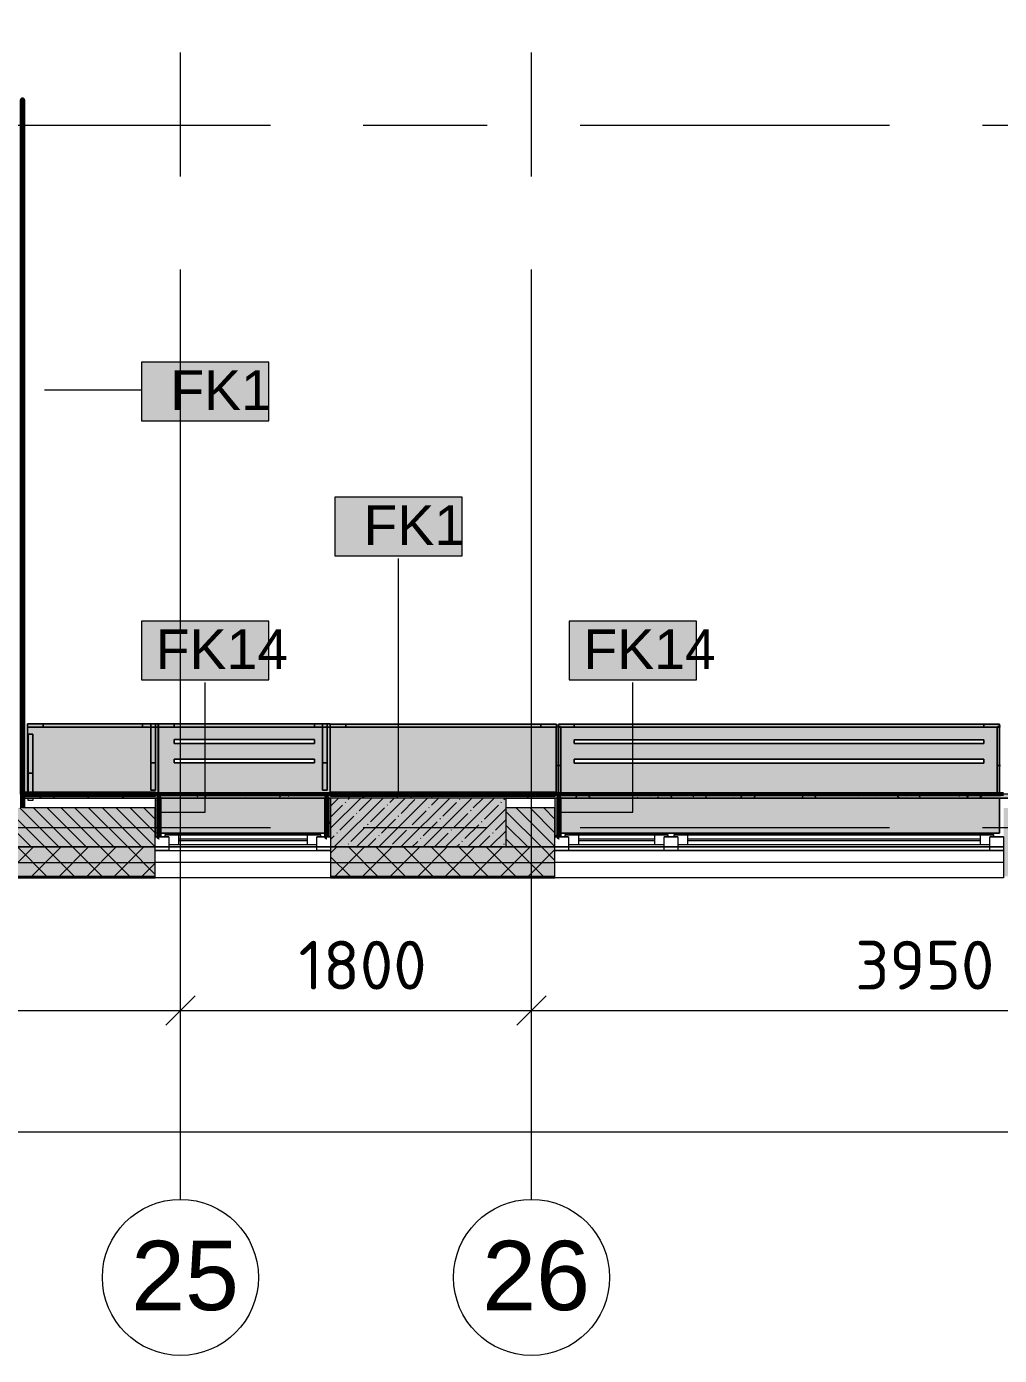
# Model space of a CAD drawing. Header units: millimetres. Extents: x -3817 to 677485, y -22715 to 103890.
# Drawn here: x 644147 to 649134, y -830 to 5981 of the extents above; entities that cross this region are included whole.
import ezdxf

# ---------------------------------------------------------------- set-up
doc = ezdxf.new("R2010")
doc.units = ezdxf.units.MM
doc.layers.add('PDF _Геометрия', color=7, linetype='Continuous', true_color=0x1d1d1d)
doc.layers.add('PDF _Сплошная заливка', color=7, linetype='Continuous', true_color=0xffffff)
doc.layers.add('PDF _Текст', color=7, linetype='Continuous')
doc.styles.add('PDF ArialMT', font='arial.ttf')
doc.styles.add('PDF GOST-Common', font='arial.ttf')
doc.styles.add('PDF ISOCPEUR', font='isocpeur.ttf')

msp = doc.modelspace()

# ---------------------------------------------------------------- hatches: boundary and pattern name
at = {"layer": 'PDF _Сплошная заливка', "true_color": 0xeae6de, "transparency": 33554559}
for points in [[(644821.7, 2046.4), (644821.7, 2406.3), (644151.4, 2406.3), (644151.4, 2046.9), (644805.5, 2046.4)], [(645705.5, 2045.9), (645705.5, 2046.9), (646863.5, 2046.9), (646863.5, 2405.8), (645703.3, 2405.8), (645703.3, 2045.9)], [(644826.5, 1846.4), (645684.5, 1846.4), (645685.5, 2025.7), (644826.5, 2025.9), (644826.5, 1922.8)], [(646876.5, 1845.9), (649133.8, 1845.9), (649133.8, 2025.9), (646876.5, 2025.9), (646876.5, 1922.8)]]:
    msp.add_hatch(color=254, dxfattribs=at).paths.add_polyline_path(points)
h = msp.add_hatch(color=254, dxfattribs=at)
h.paths.add_polyline_path([(644823.2, 2046.4), (645703.5, 2046.4), (645703.5, 2406.3), (644823.2, 2406.3)], flags=0)
h.paths.add_polyline_path([(645189.5, 2206.3), (644903.2, 2206.3), (644903.2, 2226.3), (645623.5, 2226.3), (645623.5, 2206.3)], flags=0)
h.paths.add_polyline_path([(645189.5, 2306.3), (644903.2, 2306.3), (644903.2, 2326.3), (645623.5, 2326.3), (645623.5, 2306.3)], flags=0)
h = msp.add_hatch(color=254, dxfattribs=at)
h.paths.add_polyline_path([(646873.8, 2045.9), (649133.8, 2045.9), (649133.8, 2405.8), (646873.8, 2405.8)], flags=0)
h.paths.add_polyline_path([(646953.8, 2205.8), (646953.8, 2225.8), (649053.8, 2225.8), (649053.8, 2205.8), (648059, 2205.8)], flags=0)
h.paths.add_polyline_path([(646953.8, 2305.8), (646953.8, 2325.8), (649053.8, 2325.8), (649053.8, 2305.8), (648059, 2305.8)], flags=0)
at = {"layer": 'PDF _Сплошная заливка', "transparency": 33554559}
msp.add_hatch(color=256, dxfattribs=at).paths.add_polyline_path([(659178.4, 2025.9), (659185.5, 2025.9), (659185.5, 2045.9), (644125.5, 2045.9), (644126.5, 2025.9), (658819.7, 2025.9)])
h = msp.add_hatch(color=256, dxfattribs=at)
h.paths.add_polyline_path([(661005.5, 1775.9), (661905.5, 1775.9), (661905.5, 1975.9), (661005.5, 1975.9), (661005.5, 1922.8)], flags=0)
h.paths.add_polyline_path([(665755.5, 1775.9), (665755.5, 1975.9), (665505.5, 1975.9), (665505.5, 1775.9)], flags=0)
h.paths.add_polyline_path([(658102.3, 1775.9), (658305.5, 1775.9), (658305.5, 1975.9), (657255.5, 1975.9), (657255.5, 1775.9)], flags=0)
h.paths.add_polyline_path([(673505.5, 1775.9), (673505.5, 1975.9), (673205.5, 1975.9), (673205.5, 1775.9)], flags=0)
h.paths.add_polyline_path([(662805.5, 1775.9), (663705.5, 1775.9), (663705.5, 1975.9), (662805.5, 1975.9), (662805.5, 1922.8)], flags=0)
h.paths.add_polyline_path([(671405.5, 1775.9), (671405.5, 1975.9), (670905.5, 1975.9), (670905.5, 1775.9), (671015.1, 1775.9)], flags=0)
h.paths.add_polyline_path([(668055.5, 1775.9), (669105.5, 1775.9), (669105.5, 1975.9), (668055.5, 1975.9), (668055.5, 1922.8)], flags=0)
h.paths.add_polyline_path([(653805.5, 1775.9), (653805.5, 1975.9), (652905.5, 1975.9), (652905.5, 1775.9), (653798.1, 1775.9)], flags=0)
h.paths.add_polyline_path([(654955.5, 1775.9), (654955.5, 1975.9), (654705.5, 1975.9), (654705.5, 1775.9)], flags=0)
h.paths.add_polyline_path([(646855.5, 1775.9), (646855.5, 1975.9), (646605.5, 1975.9), (646605.5, 1775.9), (646624.3, 1775.9)], flags=0)
h.paths.add_polyline_path([(649155.5, 1775.9), (650205.5, 1775.9), (650205.5, 1975.9), (649155.5, 1975.9)], flags=0)
h.paths.add_polyline_path([(644005.5, 1775.9), (644805.5, 1775.9), (644805.5, 1975.9), (644005.5, 1975.9), (644005.5, 1922.8)], flags=0)
h = msp.add_hatch(color=256, dxfattribs=at)
h.paths.add_polyline_path([(672305.5, 1625.9), (673505.5, 1625.9), (673505.5, 1775.9), (672305.5, 1775.9)], flags=0)
h.paths.add_polyline_path([(676754.1, 1625.9), (677155.5, 1625.9), (677155.5, 1775.9), (675805.5, 1775.9), (675805.5, 1625.9)], flags=0)
h.paths.add_polyline_path([(668055.5, 1625.9), (669105.5, 1625.9), (669105.5, 1775.9), (668055.5, 1775.9)], flags=0)
h.paths.add_polyline_path([(644005.5, 1625.9), (644805.5, 1625.9), (644805.5, 1775.9), (644005.5, 1775.9)], flags=0)
h.paths.add_polyline_path([(658102.3, 1625.9), (658305.5, 1625.9), (658305.5, 1775.9), (657255.5, 1775.9), (657255.5, 1625.9)], flags=0)
h.paths.add_polyline_path([(645705.5, 1625.9), (646855.5, 1625.9), (646855.5, 1775.9), (645705.5, 1775.9)], flags=0)
h.paths.add_polyline_path([(643105.5, 1625.9), (643105.5, 1775.9), (641285.5, 1775.9), (641285.5, 1625.9), (642320, 1625.9)], flags=0)
h.paths.add_polyline_path([(671405.5, 1625.9), (671405.5, 1775.9), (670005.5, 1775.9), (670005.5, 1625.9), (671015.1, 1625.9)], flags=0)
h.paths.add_polyline_path([(661905.5, 1625.9), (661905.5, 1775.9), (661005.5, 1775.9), (661005.5, 1625.9)], flags=0)
h.paths.add_polyline_path([(663705.5, 1625.9), (663705.5, 1775.9), (662805.5, 1775.9), (662805.5, 1625.9)], flags=0)
h.paths.add_polyline_path([(649155.5, 1625.9), (650205.5, 1625.9), (650205.5, 1775.9), (649155.5, 1775.9)], flags=0)
h.paths.add_polyline_path([(651105.5, 1625.9), (652005.5, 1625.9), (652005.5, 1775.9), (651105.5, 1775.9)], flags=0)
h.paths.add_polyline_path([(659205.5, 1625.9), (660105.5, 1625.9), (660105.5, 1775.9), (659205.5, 1775.9)], flags=0)
h.paths.add_polyline_path([(654955.5, 1625.9), (654955.5, 1775.9), (652905.5, 1775.9), (652905.5, 1625.9), (654705.5, 1625.9)], flags=0)
h.paths.add_polyline_path([(665755.5, 1625.9), (665755.5, 1775.9), (664605.5, 1775.9), (664605.5, 1625.9), (665276.1, 1625.9)], flags=0)

# ---------------------------------------------------------------- linework, layer by layer
at = {"layer": 'PDF _Геометрия', "color": 9, "lineweight": 9, "true_color": 0xc0c0c0}
for points in [[(659695.5, 11483.9), (659695.5, 11495.9), (659425.5, 11495.9), (659425.5, 11475.9), (659425.5, 11275.9), (659425.5, 12475.9), (659205.5, 12475.9), (657170.5, 12475.9), (657170.5, 12275.9), (657170.5, 12255.9), (659185.5, 12255.9), (659185.5, 2045.9), (644126.5, 2045.9)], [(644017.5, 5605.9), (644005.5, 5605.9), (644005.5, 1975.9), (644005.5, 1775.9), (644005.5, 1617.9), (644805.5, 1617.9), (644805.5, 1775.9), (644805.5, 1975.9), (644126.5, 1975.9)], [(659175.5, 2025.9), (659185.5, 2025.9), (644126.5, 2025.9), (644805.5, 2025.9)], [(645705.5, 1975.9), (645705.5, 1775.9), (645705.5, 1617.9), (646855.5, 1617.9), (646855.5, 1775.9), (646855.5, 1975.9), (646605.5, 1975.9)], [(646605.5, 2025.9), (646855.5, 2025.9)], [(649133.8, 2025.9), (650205.5, 2025.9)], [(645705.5, 1775.9), (644805.5, 1775.9)], [(649155.5, 1775.9), (646855.5, 1775.9)]]:
    msp.add_lwpolyline(points, dxfattribs=at)
at = {"layer": 'PDF _Геометрия', "color": 253, "lineweight": 9, "true_color": 0xaaaaaa}
for points in [[(644935.5, 5212.8), (644935.5, 5847.8)], [(646735.5, 5212.8), (646735.5, 5847.8)], [(643808.9, 5475.9), (645396.4, 5475.9)], [(645872.7, 5475.9), (646507.7, 5475.9)], [(646983.9, 5475.9), (648571.4, 5475.9)], [(649047.7, 5475.9), (649682.7, 5475.9)], [(644935.5, -30.4), (644935.5, 2469.6), (644935.5, 4736.5)], [(646735.5, -30.4), (646735.5, 2469.6), (646735.5, 4736.5)], [(643808.9, 1875.9), (645396.4, 1875.9)], [(645872.7, 1875.9), (646507.7, 1875.9)], [(646983.9, 1875.9), (648571.4, 1875.9)], [(649047.7, 1875.9), (649682.7, 1875.9)], [(644875.5, 1827.9), (644805.5, 1827.9)], [(644925.5, 1817.9), (645585.5, 1817.9)], [(645585.5, 1807.9), (644925.5, 1807.9)], [(645705.5, 1827.9), (645635.5, 1827.9)], [(646925.5, 1827.9), (646855.5, 1827.9)], [(646975.5, 1817.9), (647365.5, 1817.9)], [(647365.5, 1807.9), (646975.5, 1807.9)], [(647535.5, 1817.9), (649035.5, 1817.9)], [(649035.5, 1807.9), (647535.5, 1807.9)], [(649155.5, 1827.9), (649085.5, 1827.9)], [(644805.5, 1757.9), (645705.5, 1757.9)], [(646855.5, 1757.9), (649155.5, 1757.9)], [(649085.5, 1757.9), (646925.5, 1757.9)]]:
    msp.add_lwpolyline(points, dxfattribs=at)
at = {"layer": 'PDF _Геометрия', "color": 231, "lineweight": 70, "true_color": 0xff80c0}
msp.add_lwpolyline([(644126.5, 2045.9), (644805.5, 2045.9), (644805.5, 2046.9), (644126.5, 2046.9), (644126.5, 5605.9), (644125.5, 5605.9), (644125.5, 2045.9), (644125.5, 2025.9), (644125.5, 1975.9)], dxfattribs=at)
at = {"layer": 'PDF _Геометрия', "color": 7, "lineweight": 9}
for points in [[(645389.3, 4260.7), (644736.2, 4260.7), (644736.2, 3960.7), (645389.3, 3960.7)], [(646380.2, 3568.6), (645727.1, 3568.6), (645727.1, 3268.6), (646380.2, 3268.6)], [(645389.3, 2932.6), (644736.2, 2932.6), (644736.2, 2632.6), (645389.3, 2632.6)], [(647581.8, 2932.6), (646928.7, 2932.6), (646928.7, 2632.6), (647581.8, 2632.6)], [(646605.5, 2025.9), (645705.5, 2025.9), (645705.5, 1775.9), (646605.5, 1775.9)], [(644005.5, 1775.9), (644805.5, 1775.9)], [(645705.5, 1775.9), (646855.5, 1775.9)]]:
    msp.add_lwpolyline(points, close=True, dxfattribs=at)
for points in [[(644238.8, 4118.8), (644736.2, 4118.8)], [(646053.6, 2046.4), (646053.6, 3254.7)], [(644831.7, 1955), (645062.8, 1955), (645062.8, 2618.7)], [(646883.2, 1955), (647255.3, 1955), (647255.3, 2618.7)], [(644005.5, 1696.9), (644805.5, 1696.9)], [(645705.5, 1696.9), (646855.5, 1696.9)], [(644005.5, 1625.9), (644805.5, 1625.9)], [(644005.5, 1622.9), (644805.5, 1622.9)], [(645705.5, 1625.9), (646855.5, 1625.9)], [(645705.5, 1622.9), (646855.5, 1622.9)], [(636635.5, 1057.2), (636635.5, 937.2), (636935.5, 937.2), (641435.5, 937.2), (644935.5, 937.2), (646735.5, 937.2), (650685.5, 937.2), (652785.5, 937.2), (657885.5, 937.2), (659285.5, 937.2), (662785.5, 937.2), (668035.5, 937.2), (673285.5, 937.2), (677205.5, 937.2)], [(644935.5, 743.3), (644935.5, 937.2), (644935.5, 1057.2)], [(646735.5, 743.3), (646735.5, 937.2), (646735.5, 1057.2)], [(636515.5, 316.1), (677205.5, 316.1)]]:
    msp.add_lwpolyline(points, dxfattribs=at)
at = {"layer": 'PDF _Геометрия', "color": 8, "lineweight": 9, "true_color": 0x808080}
for points in [[(644151.4, 2406.3), (644151.4, 2046.8)], [(644805.5, 2046.4), (644821.7, 2046.4), (644821.7, 2406.3), (644151.4, 2406.3), (644821.7, 2406.3), (644821.7, 2046.4)], [(644151.7, 2406.3), (644783.3, 2406.3)], [(644807.3, 2406.4), (644783.3, 2406.4)], [(644807.3, 2406.4), (644783.3, 2406.4)], [(644821.7, 2406.3), (644821.7, 2390.3)], [(644823.2, 2406.3), (644823.2, 2046.4), (645703.5, 2046.4), (645703.5, 2406.3)], [(644823.5, 2406.3), (645664.1, 2406.3)], [(645688.1, 2406.4), (645664.1, 2406.4)], [(645688.1, 2406.4), (645664.1, 2406.4)], [(646863.5, 2405.8), (646863.5, 2393.2)], [(646873.8, 2393.2), (646863.5, 2393.2)], [(646873.8, 2393.2), (646863.5, 2393.2)], [(646873.8, 2405.8), (649133.8, 2405.8), (649133.8, 2045.9), (646873.8, 2045.9)], [(646873.8, 2405.8), (646873.8, 2045.9), (649133.8, 2045.9), (649133.8, 2405.8)], [(646873.8, 2405.8), (646873.8, 2393.2)], [(649133.8, 2405.8), (649133.8, 2393.2)], [(649138.8, 2393.2), (649133.8, 2393.2)], [(649138.8, 2393.2), (649133.8, 2393.2)], [(644903.2, 2326.3), (645623.5, 2326.3), (645623.5, 2306.3), (644903.2, 2306.3)], [(644903.2, 2326.3), (644903.2, 2306.3), (645623.5, 2306.3), (645623.5, 2326.3)], [(646953.8, 2325.8), (649053.8, 2325.8), (649053.8, 2305.8), (646953.8, 2305.8)], [(646953.8, 2325.8), (646953.8, 2305.8), (649053.8, 2305.8), (649053.8, 2325.8)], [(644903.2, 2226.3), (645623.5, 2226.3), (645623.5, 2206.3), (644903.2, 2206.3)], [(644903.2, 2226.3), (644903.2, 2206.3), (645623.5, 2206.3), (645623.5, 2226.3)], [(646953.8, 2225.8), (649053.8, 2225.8), (649053.8, 2205.8), (646953.8, 2205.8)], [(646953.8, 2225.8), (646953.8, 2205.8), (649053.8, 2205.8), (649053.8, 2225.8)], [(646873.8, 2053.2), (646863.5, 2053.2)], [(649138.8, 2053.2), (649133.8, 2053.2)], [(649133.8, 2025.9), (649133.8, 1845.9), (646876.5, 1845.9), (649133.8, 1845.9)], [(645684.5, 1846.4), (644826.5, 1846.4)]]:
    msp.add_lwpolyline(points, close=True, dxfattribs=at)
at = {"layer": 'PDF _Геометрия', "color": 253, "lineweight": 9, "true_color": 0xaba79f}
for points in [[(644151.7, 2390.3), (644151.7, 2406.3), (644151.7, 2390.3)], [(644783.3, 2390.3), (644151.7, 2390.3), (644783.3, 2390.3)], [(644741.7, 2390.3), (644231.7, 2390.3), (644741.7, 2390.3)], [(644783.3, 2390.3), (644783.3, 2206.4), (644783.3, 2390.3), (644783.3, 2066.4), (644783.3, 2406.3)], [(644807.3, 2406.3), (644807.3, 2066.4), (644807.3, 2390.3), (644807.3, 2206.4), (644807.3, 2390.3), (644821.7, 2390.3), (644807.3, 2390.3)], [(645664.1, 2390.3), (644823.5, 2390.3), (645664.1, 2390.3), (645664.1, 2066.4), (645664.1, 2406.3)], [(645664.1, 2206.4), (645664.1, 2390.3), (645664.1, 2206.4)], [(645688.1, 2406.3), (645688.1, 2066.4), (645688.1, 2390.3), (645703.3, 2390.3), (645688.1, 2390.3)], [(645688.1, 2206.4), (645688.1, 2390.3), (645688.1, 2206.4)], [(645703.3, 2046.7), (645703.3, 2405.8)], [(645703.5, 2405.8), (645703.5, 2046.4)], [(646861.8, 2389.8), (645703.5, 2389.8), (646861.8, 2389.8)], [(646783.5, 2389.8), (645783.5, 2389.8), (646783.5, 2389.8)], [(646861.8, 2389.8), (646861.8, 2053.2), (646861.8, 2393.2)], [(646861.8, 2193.2), (646861.8, 2389.8), (646861.8, 2193.2)], [(646873.8, 2393.2), (646883.8, 2393.2)], [(646885.8, 2393.2), (646885.8, 2053.2), (646885.8, 2389.8)], [(646885.8, 2193.2), (646885.8, 2389.8), (646885.8, 2193.2)], [(649121, 2389.8), (646886.6, 2389.8), (649121, 2389.8)], [(649053.8, 2389.8), (646953.8, 2389.8), (649053.8, 2389.8)], [(649122, 2389.8), (649122, 2193.2), (649122, 2389.8), (649122, 2053.2), (649122, 2393.2)], [(649123.7, 2393.2), (649133.8, 2393.2)], [(644783.3, 2066.4), (644807.3, 2066.4), (644783.3, 2066.4)], [(644823.5, 2046.4), (645703.3, 2046.4), (644823.2, 2046.4)], [(645664.1, 2066.4), (645688.1, 2066.4), (645664.1, 2066.4)], [(646863.5, 2045.9), (646855.5, 2045.9)]]:
    msp.add_lwpolyline(points, dxfattribs=at)
at = {"layer": 'PDF _Геометрия', "color": 254, "lineweight": 9, "true_color": 0xd5d3cf}
for points in [[(644231.7, 2390.3), (644231.7, 2406.3)], [(644741.7, 2390.3), (644741.7, 2406.3)], [(644903.5, 2390.3), (644903.5, 2406.3)], [(645623.5, 2406.3), (645623.5, 2390.3)], [(645783.5, 2389.8), (645783.5, 2405.8)], [(646783.5, 2389.8), (646783.5, 2405.8)], [(646953.8, 2389.8), (646953.8, 2405.8)], [(649053.8, 2405.8), (649053.8, 2389.8)], [(644807.3, 2206.4), (644783.3, 2206.4)], [(645688.1, 2206.4), (645664.1, 2206.4)], [(646885.8, 2193.2), (646873.8, 2193.2)], [(649133.8, 2193.2), (649122, 2193.2)], [(644179.3, 2153.7), (644155.3, 2153.7)]]:
    msp.add_lwpolyline(points, close=True, dxfattribs=at)
at = {"layer": 'PDF _Геометрия', "color": 8, "lineweight": 9, "true_color": 0x808080}
for points in [[(644741.7, 2406.3), (644231.7, 2406.3), (644741.7, 2406.3)], [(644807.3, 2406.3), (644821.7, 2406.3), (644807.3, 2406.3)], [(644823.2, 2046.4), (644823.2, 2406.3), (645703.5, 2406.3)], [(644903.5, 2406.3), (645623.5, 2406.3), (644903.5, 2406.3)], [(645688.1, 2406.3), (645703.5, 2406.3), (645688.1, 2406.3)], [(645703.3, 2405.8), (645703.3, 2045.9), (645705.5, 2045.9)], [(646855.5, 2045.9), (646863.5, 2045.9), (646863.5, 2405.8), (645703.3, 2405.8), (646863.5, 2405.8), (646863.5, 2045.9)], [(645703.5, 2405.8), (646863.5, 2405.8), (645703.5, 2405.8)], [(646783.5, 2405.8), (645783.5, 2405.8), (646783.5, 2405.8)], [(646873.8, 2405.8), (649133.8, 2405.8), (646873.8, 2405.8)], [(646953.8, 2405.8), (649053.8, 2405.8), (646953.8, 2405.8)], [(645703.5, 2046.4), (644823.5, 2046.4)], [(644179.3, 2025.9), (644179.3, 2013.7), (644155.3, 2013.7), (644155.3, 2025.9)]]:
    msp.add_lwpolyline(points, dxfattribs=at)
at = {"layer": 'PDF _Геометрия', "color": 254, "lineweight": 9, "true_color": 0xdfdfdf}
for points in [[(644807.3, 2406.3), (644783.3, 2406.3)], [(645688.1, 2406.3), (645664.1, 2406.3)], [(646863.5, 2389.8), (646863.5, 2393.2)], [(646873.8, 2389.8), (646873.8, 2393.2)], [(649133.8, 2389.8), (649133.8, 2393.2)]]:
    msp.add_lwpolyline(points, dxfattribs=at)
at = {"layer": 'PDF _Геометрия', "color": 254, "lineweight": 9, "true_color": 0xd5d3cf}
for points in [[(644807.3, 2406.3), (644807.3, 2390.3), (644783.3, 2390.3), (644783.3, 2406.3)], [(644783.3, 2390.3), (644783.3, 2406.3), (644783.3, 2390.3)], [(644807.3, 2390.3), (644807.3, 2406.3), (644807.3, 2390.3)], [(645687.5, 2390.3), (645664.1, 2390.3), (645664.1, 2406.3)], [(645664.1, 2390.3), (645664.1, 2406.3), (645664.1, 2390.3)], [(645688.1, 2391), (645688.1, 2406.3), (645688.1, 2391)], [(645688.1, 2391), (645688.1, 2406.3)], [(646861.8, 2393.2), (646861.8, 2389.8)], [(646861.8, 2389.8), (646861.8, 2393.2), (646861.8, 2389.8)], [(646885.8, 2389.8), (646873.8, 2389.8)], [(649133.8, 2389.8), (649122, 2389.8)]]:
    msp.add_lwpolyline(points, dxfattribs=at)
at = {"layer": 'PDF _Геометрия', "color": 9, "lineweight": 9, "true_color": 0xbfbfbf}
for points in [[(644783.3, 2406.3), (644807.3, 2406.3)], [(645664.1, 2406.3), (645688.1, 2406.3)], [(646863.5, 2389.8), (646863.5, 2393.2)], [(646873.8, 2393.2), (646873.8, 2389.8)], [(649133.8, 2389.8), (649133.8, 2393.2)]]:
    msp.add_lwpolyline(points, dxfattribs=at)
at = {"layer": 'PDF _Геометрия', "color": 254, "lineweight": 9, "true_color": 0xeae9e7}
for points in [[(644783.3, 2390.3), (644807.3, 2390.3)], [(645664.1, 2390.3), (645687.5, 2390.3)], [(646873.8, 2389.8), (646885.8, 2389.8)], [(649122, 2389.8), (649133.8, 2389.8)]]:
    msp.add_lwpolyline(points, dxfattribs=at)
at = {"layer": 'PDF _Геометрия', "color": 253, "lineweight": 9, "true_color": 0xaba79f}
for points in [[(644823.5, 2390.3), (644823.5, 2405.7)], [(645623.5, 2390.3), (644903.5, 2390.3)], [(645703.5, 2389.8), (645703.5, 2405.8)], [(645703.5, 2405.8), (645703.5, 2390.3)], [(644155.3, 2046.8), (644155.3, 2353.7), (644155.3, 2153.7), (644155.3, 2353.7)], [(644179.3, 2353.7), (644155.3, 2353.7)], [(644179.3, 2353.7), (644155.3, 2353.7)], [(644179.3, 2046.8), (644179.3, 2353.7), (644179.3, 2153.7), (644179.3, 2353.7)], [(646873.8, 2053.2), (646877.1, 2053.2)], [(646877.5, 2053.2), (646885.8, 2053.2)], [(649122, 2053.2), (649130.1, 2053.2)], [(649130.5, 2053.2), (649133.8, 2053.2)]]:
    msp.add_lwpolyline(points, close=True, dxfattribs=at)
at = {"layer": 'PDF _Геометрия', "color": 9, "lineweight": 9, "true_color": 0xcbc7bf}
for points in [[(646883.8, 2393.2), (646873.8, 2393.2)], [(649133.8, 2393.2), (649123.7, 2393.2)]]:
    msp.add_lwpolyline(points, close=True, dxfattribs=at)
for points in [[(646873.8, 2393.2), (646883.8, 2393.2)], [(646885.8, 2390.8), (646885.8, 2393.2), (646885.8, 2390.8)], [(646885.8, 2390.8), (646885.8, 2393.2)], [(649122, 2393.2), (649122, 2391.1)], [(649122, 2391.1), (649122, 2393.2), (649122, 2391.1)], [(649123.7, 2393.2), (649133.8, 2393.2)], [(644826.5, 2025.9), (645703.5, 2025.9)], [(646876.5, 2025.9), (649133.8, 2025.9)]]:
    msp.add_lwpolyline(points, dxfattribs=at)
at = {"layer": 'PDF _Геометрия', "color": 9, "lineweight": 9, "true_color": 0xbfbfbf}
for points in [[(646873.8, 2193.2), (646863.5, 2193.2)], [(649138.8, 2193.2), (649133.8, 2193.2)]]:
    msp.add_lwpolyline(points, close=True, dxfattribs=at)
at = {"layer": 'PDF _Геометрия', "color": 253, "lineweight": 9, "true_color": 0x9b9b9b}
for points in [[(644178.6, 2036.4), (644173.5, 2045.1)], [(644261.4, 2045.9), (644257.9, 2039.7)], [(644331, 2044.4), (644325.9, 2035.7)], [(644560.4, 2045.6), (644560.2, 2045.9)], [(644859.7, 2045.9), (644859, 2044.6)], [(644983.8, 2043.7), (644982.6, 2045.9)], [(645106.1, 2045.9), (645104.8, 2043.5)], [(645176.5, 2045.9), (645172.8, 2039.4)], [(645339.2, 2037.7), (645334.5, 2045.9)], [(645407.2, 2041.8), (645404.9, 2045.9)], [(645422.9, 2045.9), (645418.5, 2038.4)], [(645584.9, 2038.8), (645580.9, 2045.9)], [(645762.6, 2035.8), (645757.6, 2044.6)], [(645915, 2044.9), (645910, 2036.2)], [(646021.2, 2045.9), (646019.7, 2043.2)], [(646144.4, 2045.1), (646144, 2045.9)], [(646267.6, 2045.9), (646265.4, 2042.1)], [(646337.9, 2045.9), (646333.4, 2038.1)], [(646567.9, 2043.2), (646566.3, 2045.9)], [(646760.3, 2045.9), (646756.9, 2040)], [(646923.3, 2037.2), (646918.3, 2045.9)], [(646991.3, 2041.3), (646988.7, 2045.9)], [(647169, 2038.3), (647164.7, 2045.9)], [(647182.6, 2045.9), (647180.3, 2041.8)], [(647346.7, 2035.3), (647341.7, 2044.1)], [(647605, 2045.9), (647603.8, 2043.7)], [(647728.5, 2044.6), (647727.8, 2045.9)], [(648027.3, 2045.9), (648027.2, 2045.6)], [(648152, 2042.7), (648150.1, 2045.9)], [(648414, 2045.1), (648409, 2036.4)], [(648507.4, 2036.7), (648502.3, 2045.4)], [(648575.4, 2040.8), (648572.5, 2045.9)], [(648659.8, 2044), (648654.7, 2035.3)], [(648753.1, 2037.8), (648748.5, 2045.9)], [(648930.8, 2034.8), (648925.8, 2043.5)], [(644179.6, 2026.1), (644179.5, 2025.9)], [(644219.8, 2025.9), (644215.2, 2033.9)], [(644221.3, 2037.3), (644216.3, 2028.6)], [(644247, 2028.3), (644257.1, 2028.3)], [(644288.2, 2029.3), (644283.2, 2038)], [(644325.4, 2025.9), (644324.8, 2026.8)], [(644338.4, 2028.3), (644348.5, 2028.3)], [(644399.4, 2028.3), (644409.5, 2028.3)], [(644465.9, 2026.3), (644460.9, 2035)], [(644551.8, 2028.3), (644561.9, 2028.3)], [(644576.7, 2043.3), (644571.7, 2034.6)], [(644642.2, 2025.9), (644638.6, 2032)], [(644644.7, 2039.2), (644639.7, 2030.5)], [(644643.2, 2028.3), (644653.3, 2028.3)], [(644734.7, 2028.3), (644744.7, 2028.3)], [(644807.2, 2015.8), (644805.5, 2012.8)], [(644805.5, 1997.8), (644805.7, 1997.8)], [(644917.6, 2028.3), (644927.6, 2028.3)], [(645009, 2028.3), (645019.1, 2028.3)], [(645025.4, 2032.6), (645020.4, 2041.3)], [(645026.5, 2029.9), (645024.2, 2025.9)], [(645068.2, 2041.1), (645063.1, 2032.4)], [(645070, 2028.3), (645080, 2028.3)], [(645222.4, 2028.3), (645232.4, 2028.3)], [(645272.3, 2028.8), (645270.5, 2025.9)], [(645313.8, 2028.3), (645323.9, 2028.3)], [(645405.2, 2028.3), (645415.3, 2028.3)], [(645448.9, 2030.7), (645443.8, 2039.4)], [(645486.8, 2025.9), (645485.5, 2028.2)], [(645491.6, 2043), (645486.6, 2034.3)], [(645588.1, 2028.3), (645598.2, 2028.3)], [(645679.6, 2028.3), (645689.6, 2028.3)], [(645740.5, 2028.3), (645750.6, 2028.3)], [(645803.6, 2025.9), (645799.2, 2033.4)], [(645872.3, 2028.8), (645867.3, 2037.5)], [(645873.4, 2033.7), (645868.9, 2025.9)], [(645892.9, 2028.3), (645903, 2028.3)], [(645909.2, 2025.9), (645908.9, 2026.3)], [(645984.4, 2028.3), (645994.4, 2028.3)], [(646050, 2025.9), (646045, 2034.5)], [(646075.8, 2028.3), (646085.9, 2028.3)], [(646119.1, 2032.6), (646115.2, 2025.9)], [(646187.2, 2028.5), (646185.6, 2025.9)], [(646225.9, 2025.9), (646222.7, 2031.5)], [(646258.7, 2028.3), (646268.7, 2028.3)], [(646350.1, 2028.3), (646360.2, 2028.3)], [(646411.1, 2028.3), (646421.1, 2028.3)], [(646432.9, 2027.4), (646432, 2025.9)], [(646563.5, 2028.3), (646573.5, 2028.3)], [(646609.5, 2032.1), (646604.5, 2040.8)], [(646654.9, 2028.3), (646665, 2028.3)], [(646720.3, 2037.5), (646715.2, 2028.8)], [(646746.4, 2028.3), (646756.4, 2028.3)], [(646929.2, 2028.3), (646939.3, 2028.3)], [(646966, 2036.4), (646961, 2027.7)], [(647020.7, 2028.3), (647030.7, 2028.3)], [(647032.9, 2030.2), (647027.9, 2038.9)], [(647034, 2032.3), (647030.3, 2025.9)], [(647070.6, 2025.9), (647069.6, 2027.7)], [(647081.6, 2028.3), (647091.7, 2028.3)], [(647234, 2028.3), (647244.1, 2028.3)], [(647279.8, 2031.2), (647276.7, 2025.9)], [(647325.5, 2028.3), (647335.5, 2028.3)], [(647347.8, 2027.2), (647347.1, 2025.9)], [(647387.4, 2025.9), (647383.3, 2032.9)], [(647416.9, 2028.3), (647427, 2028.3)], [(647456.4, 2028.3), (647451.4, 2037)], [(647567.1, 2041.3), (647562.1, 2032.6)], [(647599.8, 2028.3), (647609.9, 2028.3)], [(647633.8, 2025.9), (647629.1, 2034)], [(647691.2, 2028.3), (647701.3, 2028.3)], [(647752.2, 2028.3), (647762.3, 2028.3)], [(647771.2, 2029), (647769.4, 2025.9)], [(647809.7, 2025.9), (647806.8, 2031)], [(647812.9, 2040.2), (647807.9, 2031.5)], [(647880.9, 2036.1), (647875.9, 2027.4)], [(647904.6, 2028.3), (647914.7, 2028.3)], [(647996, 2028.3), (648006.1, 2028.3)], [(648087.5, 2028.3), (648097.5, 2028.3)], [(648126.7, 2035), (648121.6, 2026.3)], [(648193.6, 2031.6), (648188.6, 2040.3)], [(648194.7, 2030.9), (648191.7, 2025.9)], [(648270.4, 2028.3), (648280.4, 2028.3)], [(648361.8, 2028.3), (648371.9, 2028.3)], [(648422.8, 2028.3), (648432.8, 2028.3)], [(648575.2, 2028.3), (648585.2, 2028.3)], [(648617, 2029.7), (648612, 2038.4)], [(648618.1, 2032.8), (648614.1, 2025.9)], [(648654.4, 2025.9), (648653.6, 2027.2)], [(648666.6, 2028.3), (648676.7, 2028.3)], [(648727.8, 2039.9), (648722.8, 2031.2)], [(648758, 2028.3), (648768.1, 2028.3)], [(648940.9, 2028.3), (648951, 2028.3)], [(648971.2, 2025.9), (648967.4, 2032.4)], [(648973.5, 2038.8), (648968.5, 2030.1)], [(649032.4, 2028.3), (649042.4, 2028.3)], [(649040.5, 2027.8), (649035.4, 2036.5)], [(649041.6, 2034.7), (649036.5, 2026)], [(649093.3, 2028.3), (649103.4, 2028.3)], [(644818.3, 1974.1), (644813.3, 1965.4)], [(644825.5, 1925.5), (644824.5, 1923.8)], [(646868.3, 1936.8), (646875.5, 1936.8)], [(644805.5, 1875.9), (644805.7, 1875.9)], [(644818.3, 1842.6), (644813.3, 1851.3)], [(644825.5, 1891.2), (644824.5, 1893)], [(645685.5, 1845.4), (645689.6, 1845.4)], [(645702.8, 1895.7), (645697.7, 1904.4)], [(646868.3, 1845.4), (646875.5, 1845.4)], [(646875.5, 1876.2), (646873.6, 1879.4)], [(646867.5, 1829.1), (646862.5, 1837.8)]]:
    msp.add_lwpolyline(points, dxfattribs=at)
at = {"layer": 'PDF _Геометрия', "color": 231, "lineweight": 53, "true_color": 0xeaa7bf}
for points in [[(644805.5, 2046.9), (644821.7, 2046.9)], [(644823.5, 2046.9), (645703.2, 2046.9)], [(645189.5, 2045.9), (644823.5, 2045.9)], [(645703.3, 2046.9), (645705.5, 2046.9)], [(646855.5, 2046.9), (646863.5, 2046.9)], [(646873.8, 2045.9), (646863.5, 2045.9)], [(646874.3, 2046.9), (649133.3, 2046.9)], [(649155.5, 2045.9), (649133.8, 2045.9)]]:
    msp.add_lwpolyline(points, dxfattribs=at)
at = {"layer": 'PDF _Геометрия', "color": 231, "lineweight": 53, "true_color": 0xff80c0}
for points in [[(644823.5, 2045.9), (644805.5, 2045.9)], [(646863.5, 2046.9), (646873.8, 2046.9)], [(649133.8, 2046.9), (649138.8, 2046.9)]]:
    msp.add_lwpolyline(points, dxfattribs=at)
at = {"layer": 'PDF _Геометрия', "color": 9, "lineweight": 53, "true_color": 0xe0bbbf}
for points in [[(645703.5, 2045.9), (645189.5, 2045.9)], [(646863.5, 2045.9), (646855.5, 2045.9)], [(649133.8, 2045.9), (646873.8, 2045.9)]]:
    msp.add_lwpolyline(points, dxfattribs=at)
at = {"layer": 'PDF _Геометрия', "color": 231, "lineweight": 70, "true_color": 0xff80c0}
msp.add_lwpolyline([(645705.5, 2045.9), (646855.5, 2045.9), (646855.5, 2046.9), (645705.5, 2046.9)], close=True, dxfattribs=at)
at = {"layer": 'PDF _Геометрия', "color": 9, "lineweight": 9, "true_color": 0xc1bbaf}
msp.add_lwpolyline([(649133.8, 2045.9), (646873.8, 2045.9), (649133.8, 2045.9)], dxfattribs=at)
at = {"layer": 'PDF _Геометрия', "lineweight": 9}
for points in [[(644390.8, 1625.9), (644240.8, 1775.9), (644040.8, 1975.9)], [(644311.5, 1775.9), (644111.5, 1975.9)], [(644532.2, 1625.9), (644382.2, 1775.9), (644182.2, 1975.9)], [(644452.9, 1775.9), (644252.9, 1975.9)], [(644673.6, 1625.9), (644523.6, 1775.9), (644323.6, 1975.9)], [(644594.3, 1775.9), (644394.3, 1975.9)], [(644805.5, 1635.4), (644665, 1775.9), (644465, 1975.9)], [(644735.8, 1775.9), (644535.8, 1975.9)], [(644805.5, 1776.8), (644606.5, 1975.9)], [(644805.5, 1847.6), (644677.2, 1975.9)], [(644805.5, 1918.3), (644747.9, 1975.9)], [(645705.5, 1985.5), (645745.9, 2025.9)], [(645705.5, 1871.4), (645859.9, 2025.9)], [(645705.5, 1928.4), (645766.9, 1989.9)], [(645724, 1775.9), (645974, 2025.9)], [(645781.2, 2004.2), (645783.6, 2006.5)], [(645795.4, 2018.4), (645802.9, 2025.9)], [(645838, 1775.9), (646088, 2025.9)], [(645852.5, 1961.4), (645916.9, 2025.9)], [(645909.5, 1904.4), (645980.8, 1975.7)], [(645952.1, 1775.9), (646202.1, 2025.9)], [(645995, 1989.9), (645997.4, 1992.3)], [(646009.3, 2004.2), (646031, 2025.9)], [(646066.1, 1775.9), (646316.1, 2025.9)], [(646066.3, 1947.1), (646137.6, 2018.4)], [(646180.2, 1775.9), (646430.2, 2025.9)], [(646208.9, 1975.7), (646211.2, 1978)], [(646223.1, 1989.9), (646259.1, 2025.9)], [(646280.2, 1932.9), (646351.4, 2004.2)], [(646294.2, 1775.9), (646544.2, 2025.9)], [(646365.7, 2018.4), (646368.1, 2020.8)], [(646437, 1975.7), (646487.2, 2025.9)], [(646494, 1918.6), (646565.3, 1989.9)], [(646579.5, 2004.2), (646581.9, 2006.5)], [(646593.8, 2018.4), (646601.2, 2025.9)], [(646855.5, 1777.5), (646657.1, 1975.9)], [(646855.5, 1848.2), (646727.8, 1975.9)], [(646855.5, 1918.9), (646798.5, 1975.9)], [(644170.1, 1775.9), (644005.5, 1940.4)], [(645752.7, 1861.6), (645824, 1932.9)], [(645838.2, 1947.1), (645840.6, 1949.5)], [(645966.5, 1847.3), (646037.8, 1918.6)], [(646052.1, 1932.9), (646054.4, 1935.3)], [(646123.3, 1890.1), (646194.6, 1961.4)], [(646265.9, 1918.6), (646268.3, 1921)], [(646337.2, 1875.9), (646408.5, 1947.1)], [(646408.3, 1775.9), (646605.5, 1973.1)], [(646422.7, 1961.4), (646425.1, 1963.8)], [(646551, 1861.6), (646605.5, 1916.1)], [(646855.5, 1706.7), (646786.4, 1775.9), (646605.5, 1956.7)], [(644249.4, 1625.9), (644099.4, 1775.9), (644005.5, 1869.7)], [(645738.4, 1847.3), (645740.8, 1849.7)], [(645809.7, 1804.6), (645881, 1875.9)], [(645895.2, 1890.1), (645897.6, 1892.5)], [(646023.5, 1790.3), (646094.8, 1861.6)], [(646109.1, 1875.9), (646111.5, 1878.2)], [(646180.4, 1833.1), (646251.6, 1904.4)], [(646237.4, 1776.1), (646308.7, 1847.3)], [(646322.9, 1861.6), (646325.3, 1864)], [(646394.2, 1818.8), (646465.5, 1890.1)], [(646479.7, 1904.4), (646482.1, 1906.7)], [(646522.3, 1775.9), (646605.5, 1859)], [(646536.8, 1847.3), (646539.1, 1849.7)], [(646715.7, 1775.9), (646605.5, 1886)], [(644032.2, 1625.9), (644182.2, 1775.9)], [(644173.6, 1625.9), (644323.6, 1775.9)], [(644315, 1625.9), (644465, 1775.9)], [(644456.5, 1625.9), (644606.5, 1775.9)], [(644597.9, 1625.9), (644747.9, 1775.9)], [(645705.5, 1814.4), (645724.2, 1833.1)], [(645705.5, 1743.5), (645737.8, 1775.9)], [(645729.3, 1625.9), (645879.3, 1775.9)], [(645781, 1775.9), (645781.2, 1776.1)], [(645795.4, 1790.3), (645797.8, 1792.7)], [(645946.4, 1625.9), (645796.4, 1775.9)], [(645870.7, 1625.9), (646020.7, 1775.9)], [(645895, 1775.9), (645938, 1818.8)], [(646087.8, 1625.9), (645937.8, 1775.9)], [(645952.3, 1833.1), (645954.6, 1835.5)], [(646009.3, 1776.1), (646011.7, 1778.4)], [(646012.1, 1625.9), (646162.1, 1775.9)], [(646229.3, 1625.9), (646079.3, 1775.9)], [(646123.1, 1775.9), (646151.9, 1804.6)], [(646153.5, 1625.9), (646303.5, 1775.9)], [(646166.1, 1818.8), (646168.5, 1821.2)], [(646370.7, 1625.9), (646220.7, 1775.9)], [(646294.9, 1625.9), (646444.9, 1775.9)], [(646351.2, 1775.9), (646365.7, 1790.3)], [(646512.1, 1625.9), (646362.1, 1775.9)], [(646380, 1804.6), (646382.3, 1806.9)], [(646436.4, 1625.9), (646586.4, 1775.9)], [(646465.3, 1775.9), (646522.5, 1833.1)], [(646653.5, 1625.9), (646503.5, 1775.9)], [(646577.8, 1625.9), (646727.8, 1775.9)], [(646579.3, 1775.9), (646579.5, 1776.1)], [(646593.8, 1790.3), (646596.2, 1792.7)], [(646794.9, 1625.9), (646644.9, 1775.9), (646605.5, 1815.3)], [(645805, 1625.9), (645705.5, 1725.4)], [(646719.2, 1625.9), (646855.5, 1762.1)], [(644739.3, 1625.9), (644805.5, 1692)]]:
    msp.add_lwpolyline(points, dxfattribs=at)
at = {"layer": 'PDF _Геометрия', "color": 9, "lineweight": 9, "true_color": 0xc0c0c0}
for points in [[(644825.5, 1827.9), (644825.5, 2025.9), (644805.5, 2025.9), (644805.5, 1827.9)], [(645705.5, 1827.9), (645705.5, 2025.7), (645685.5, 2025.7), (645685.5, 1827.9)], [(646875.5, 1827.9), (646875.5, 2025.9), (646855.5, 2025.9), (646855.5, 1827.9)], [(644805.5, 1617.9), (644805.5, 1775.9), (645705.5, 1775.9), (645705.5, 1617.9)], [(646855.5, 1617.9), (646855.5, 1775.9), (649155.5, 1775.9), (649155.5, 1617.9)]]:
    msp.add_lwpolyline(points, close=True, dxfattribs=at)
at = {"layer": 'PDF _Геометрия', "color": 7, "lineweight": 70, "true_color": 0xffd2ff}
for points in [[(644826.5, 1827.9), (644826.5, 2025.9), (644825.5, 2025.9), (644825.5, 1827.9)], [(645685.5, 1827.9), (645685.5, 2025.7), (645684.5, 2025.7), (645684.5, 1827.9)], [(646876.5, 1827.9), (646876.5, 2025.9), (646875.5, 2025.9), (646875.5, 1827.9)]]:
    msp.add_lwpolyline(points, close=True, dxfattribs=at)
at = {"layer": 'PDF _Геометрия', "color": 253, "lineweight": 13, "true_color": 0xaaaaaa}
for points in [[(644805.5, 1757.9), (644805.5, 1827.9), (644875.5, 1827.9), (644875.5, 1757.9)], [(645655.5, 1837.9), (644855.5, 1837.9), (644855.5, 1827.9), (644875.5, 1827.9), (644875.5, 1787.9), (645635.5, 1787.9), (645635.5, 1827.9), (645655.5, 1827.9)], [(645635.5, 1757.9), (645635.5, 1827.9), (645705.5, 1827.9), (645705.5, 1757.9)], [(646855.5, 1757.9), (646855.5, 1827.9), (646925.5, 1827.9), (646925.5, 1757.9)], [(647435.5, 1837.9), (646905.5, 1837.9), (646905.5, 1827.9), (646925.5, 1827.9), (646925.5, 1787.9), (647415.5, 1787.9), (647415.5, 1827.9), (647435.5, 1827.9)], [(647415.5, 1757.9), (647415.5, 1827.9), (647485.5, 1827.9), (647485.5, 1757.9)], [(649105.5, 1837.9), (647465.5, 1837.9), (647465.5, 1827.9), (647485.5, 1827.9), (647485.5, 1787.9), (649085.5, 1787.9), (649085.5, 1827.9), (649105.5, 1827.9)], [(649085.5, 1757.9), (649085.5, 1827.9), (649155.5, 1827.9), (649155.5, 1757.9)]]:
    msp.add_lwpolyline(points, close=True, dxfattribs=at)
for points in [[(644855.5, 1837.9), (645655.5, 1837.9)], [(644925.5, 1837.9), (644925.5, 1787.9)], [(645585.5, 1837.9), (645585.5, 1787.9)], [(646905.5, 1837.9), (647435.5, 1837.9)], [(646975.5, 1837.9), (646975.5, 1787.9)], [(647365.5, 1837.9), (647365.5, 1787.9)], [(647465.5, 1837.9), (649105.5, 1837.9)], [(647535.5, 1837.9), (647535.5, 1787.9)], [(649035.5, 1837.9), (649035.5, 1787.9)]]:
    msp.add_lwpolyline(points, dxfattribs=at)
at = {"layer": 'PDF _Геометрия', "color": 253, "lineweight": 9, "true_color": 0xaaaaaa}
msp.add_lwpolyline([(647415.5, 1827.9), (647485.5, 1827.9)], close=True, dxfattribs=at)
at = {"layer": 'PDF _Геометрия', "color": 116, "lineweight": 13, "true_color": 0x008040}
for points in [[(645705.5, 1696.9), (644805.5, 1696.9)], [(649155.5, 1696.9), (646855.5, 1696.9)]]:
    msp.add_lwpolyline(points, dxfattribs=at)
at = {"layer": 'PDF _Геометрия', "color": 7, "lineweight": 20}
for points in [[(645010.5, 1012.2), (644935.5, 937.2), (644860.5, 862.2)], [(646810.5, 1012.2), (646735.5, 937.2), (646660.5, 862.2)]]:
    msp.add_lwpolyline(points, dxfattribs=at)
at = {"layer": 'PDF _Геометрия', "color": 253, "lineweight": 9, "true_color": 0xaaaaaa}
for centre in [(644935.5, -430.4), (646735.5, -430.4)]:
    msp.add_circle(centre, 400, dxfattribs=at)
at = {"layer": 'PDF _Геометрия', "color": 253, "lineweight": 20, "true_color": 0xaaaaaa}
for centre in [(644935.5, -430.4), (646735.5, -430.4)]:
    msp.add_circle(centre, 400, dxfattribs=at)
at = {"layer": 'PDF _Сплошная заливка', "lineweight": 9, "transparency": 33554559}
for points in [[(645389.3, 4260.7), (644736.2, 4260.7), (645389.3, 3960.7), (644736.2, 3960.7)], [(646380.2, 3568.6), (645727.1, 3568.6), (646380.2, 3268.6), (645727.1, 3268.6)], [(645389.3, 2932.6), (644736.2, 2932.6), (645389.3, 2632.6), (644736.2, 2632.6)], [(647581.8, 2932.6), (646928.7, 2932.6), (647581.8, 2632.6), (646928.7, 2632.6)]]:
    msp.add_solid(points, dxfattribs=at)
at = {"layer": 'PDF _Сплошная заливка', "color": 254, "lineweight": 35, "true_color": 0xffb9dc, "transparency": 33554559}
for points in [[(644805.5, 2045.9), (644805.5, 2046.9), (644472.2, 2045.9)], [(646873.8, 2045.9), (646873.8, 2046.9), (646863.5, 2045.9)]]:
    msp.add_solid(points, dxfattribs=at)
at = {"layer": 'PDF _Сплошная заливка', "color": 254, "lineweight": 35, "true_color": 0xeac4cd, "transparency": 33554559}
msp.add_solid([(644821.7, 2046.4), (644821.7, 2046.9), (644805.5, 2046.4)], dxfattribs=at)
at = {"layer": 'PDF _Сплошная заливка', "lineweight": 35, "transparency": 33554559}
for points in [[(644825.5, 1827.9), (644825.5, 2025.9), (644805.5, 1827.9), (644805.5, 2025.9)], [(645685.5, 1827.9), (645705.5, 1827.9), (645685.5, 2025.7), (645705.5, 2025.7)], [(645705.5, 1775.9), (646605.5, 1775.9), (645705.5, 2025.9), (646605.5, 2025.9)], [(646875.5, 1827.9), (646875.5, 2025.9), (646855.5, 1827.9), (646855.5, 2025.9)]]:
    msp.add_solid(points, dxfattribs=at)
at = {"layer": 'PDF _Сплошная заливка', "color": 7, "lineweight": 35, "true_color": 0xffd2ff, "transparency": 33554559}
for points in [[(645684.5, 1827.9), (645685.5, 1827.9), (645684.5, 2025.7)], [(644825.5, 1827.9), (644826.5, 1827.9), (644825.5, 1922.8)], [(646875.5, 1827.9), (646876.5, 1827.9), (646875.5, 1922.8)]]:
    msp.add_solid(points, dxfattribs=at)

# ---------------------------------------------------------------- texts
at = {"layer": 'PDF _Текст', "attachment_point": 4}
for s, insert, char_height, style in [('FK1', (644883.3, 4117.3), 203.2, 'PDF GOST-Common'), ('FK1', (645874.2, 3425.2), 203.2, 'PDF GOST-Common'), ('FK14', (644809, 2789.2), 203.2, 'PDF GOST-Common'), ('FK14', (647001.6, 2789.2), 203.2, 'PDF GOST-Common'), ('1800', (645541, 1170), 250.11, 'PDF ISOCPEUR'), ('3950', (648394.4, 1170), 250.11, 'PDF ISOCPEUR')]:
    msp.add_mtext(s, dxfattribs=dict(at, insert=insert, char_height=char_height, style=style))
at = {"layer": 'PDF _Текст', "color": 9, "true_color": 0xbebebe, "char_height": 355.6, "attachment_point": 4, "style": 'PDF ArialMT'}
for s, insert in [('25', (644682.9, -423.2)), ('26', (646482.9, -423.2))]:
    msp.add_mtext(s, dxfattribs=dict(at, insert=insert))

doc.saveas('drawing.dxf')
